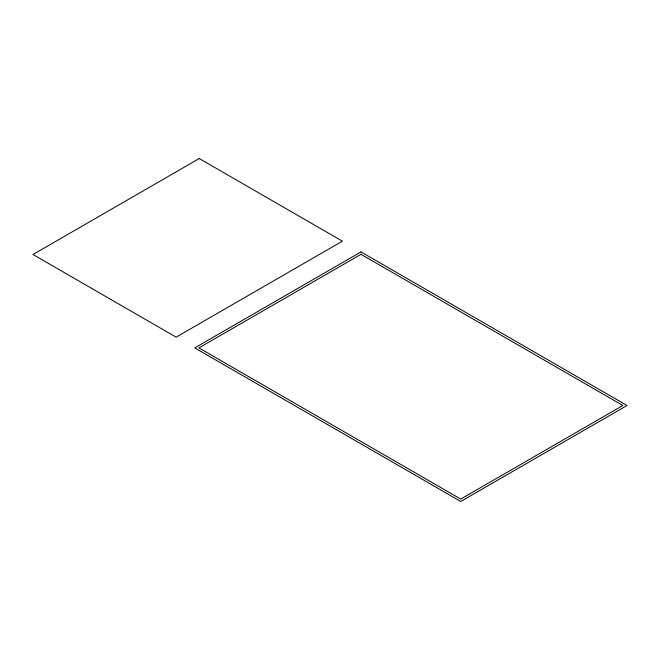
<?xml version="1.0" encoding="UTF-8"?>
<svg xmlns="http://www.w3.org/2000/svg" width="660" height="660" viewBox="0 0 660 660"><rect width="100%" height="100%" fill="white"/><g stroke="black" fill="none" stroke-linecap="round" stroke-linejoin="round"><path stroke-width="0.99" d="M199.246 158.532L33 254.504L176.137 337.153L342.383 241.172L199.246 158.532M360.995 251.914L194.749 347.894L460.746 501.468L627 405.487L360.995 251.914M360.995 254.314L198.907 347.894L460.746 499.076L622.842 405.487L360.995 254.314"/></g></svg>
